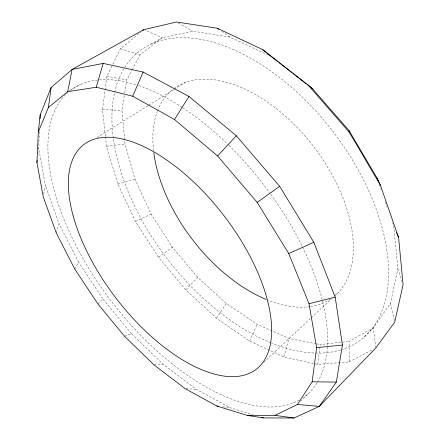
<?xml version="1.0" encoding="UTF-8"?>
<svg xmlns="http://www.w3.org/2000/svg" width="440" height="440" viewBox="0 0 440 440"><rect width="100%" height="100%" fill="white"/><g stroke="black" fill="none" stroke-linecap="round" stroke-linejoin="round"><path stroke-width="0.33" stroke-dasharray="2.2 1.65" d="M105.451 136.752L106.497 146.239L117.865 184.09L135.52 221.546L158.477 257.219L185.79 289.85L216.513 318.23L249.618 341.066L283.861 356.966L317.697 364.414L349.135 361.884L349.157 341.358L373.401 327.784L390.473 303.375L397.881 268.708L393.685 225.781M38.495 149.386L39.424 131.742M37.944 153.978L38.104 152.663M105.375 136.076L102.46 109.648L106.805 76.329L112.558 64.675M317.697 364.414L320.26 344.553L349.157 341.358M316.267 343.772L288.97 338.437L257.158 324.308L226.325 303.54L197.709 277.426L172.337 247.203L151.151 214.077L135.069 179.278L125.015 144.188L121.941 110.413L124.278 95.475M124.707 92.758L126.726 79.86L131.819 70.312M43.698 194.167L45.304 185.075L38.654 148.077M283.861 356.966L288.97 338.437M56.183 232.782L58.993 223.68L45.304 185.075M249.618 341.066L257.158 324.308M112.86 64.059L120.428 48.725L140.608 32.252M132.138 69.713L140.085 54.791L162.283 37.713L192.825 31.152L230.142 37.142L268.296 55.165M74.707 268.939L78.601 262.213L58.993 223.68M216.513 318.23L226.325 303.54M185.79 289.85L197.709 277.426M300.68 401.187L307.61 394.196M364.535 336.732L373.401 327.784L375.661 347.38M263.863 362.186L310.811 318.219M311.311 317.752L331.293 299.041M335.286 295.295L338.283 292.49M97.818 303.848L103.087 299.293L78.601 262.213M158.477 257.219L172.337 247.203M97.004 137.434L148.132 105.606M148.715 105.248L173.701 89.694M174.279 89.331L185.317 82.462M69.443 90.722L80.383 84.48M151.256 44.011L162.283 37.713L145.03 30.19M349.135 361.884L372.713 349.624M135.52 221.546L151.151 214.077M124.581 336.27L131.5 333.668L162.905 364.111L196.262 389.307L230.351 407.786L253.181 414.744M117.865 184.09L135.069 179.278M106.497 146.239L125.015 144.188M154.055 364.969L162.905 364.111M102.46 109.648L121.941 110.413M185.851 388.718L196.262 389.307M222.904 406.808L230.351 407.786M106.805 76.329L126.726 79.86M316.932 343.904L320.26 344.553M120.428 48.725L140.085 54.791M178.321 22.979L192.825 31.152M221.716 31.334L230.142 37.142M103.087 299.293L131.5 333.668M379.363 184.624L381.156 189.772M385.407 201.988L387.195 207.136M392.568 222.569L393.239 224.494M397.881 268.708L402.034 281.49M390.473 303.375L394.383 320.887M330.55 299.019A131.208 76.395 52.5 0 1 310.706 306.504M310.03 306.603A131.208 76.395 52.5 0 1 268.103 300.229M153.577 150.755A131.208 76.395 52.5 0 1 157.284 111.397M157.509 110.797A131.208 76.395 52.5 0 1 173.299 89.04M173.839 88.633A131.208 76.395 52.5 0 1 312.483 145.079A131.208 76.395 52.5 0 1 335.363 295.317M340.472 350.026A181.896 104.489 52.5 0 1 271.766 343.161M271.139 342.909A181.896 104.489 52.5 0 1 113.388 138.666M113.295 137.979A181.896 104.489 52.5 0 1 114.51 92.994M114.659 92.34A181.896 104.489 52.5 0 1 318.973 114.598A181.896 104.489 52.5 0 1 342.452 349.404M299.184 400.142A192.77 95.892 52.5 0 1 110.952 300.74A192.77 95.892 52.5 0 1 65.989 94.221M66.484 93.742A192.77 95.892 52.5 0 1 67.496 92.802M70.703 90.156A192.77 95.892 52.5 0 1 138.039 85.432M138.743 85.663A192.77 95.892 52.5 0 1 182.1 107.327M182.71 107.729A192.77 95.892 52.5 0 1 228.415 144.914M228.921 145.415A192.77 95.892 52.5 0 1 269.649 192.715M270.864 194.398A192.77 95.892 52.5 0 1 317.372 382.448M317.004 383.048A192.77 95.892 52.5 0 1 303.276 397.59"/><path stroke-width="0.66" d="M380.286 184.894L349.135 132.099L349.162 130.785L312.548 88.764L308.336 85.267L262.636 49.583L217.223 28.237L176.583 22L143.798 29.651L72.111 69.432L51.123 87.543L40.221 114.73L38.319 131.972L36.927 162.503L43.236 196.763L56.183 232.782L74.707 268.939L97.818 303.848L124.581 336.27L154.055 364.969L185.202 388.68L216.81 406.005L247.368 415.415L263.621 417.929L294.091 418L319.286 406.401L375.738 348.051L394.675 322.185L403.073 284.686L398.607 237.6L380.286 184.894L377.13 178.195L349.162 130.785M40.029 118.811L40.221 114.73M36.927 162.503L37.163 160.534M247.368 415.415L275.006 415.366L297.445 404.454L312.147 381.827L316.63 347.666L309.012 303.716L288.756 253.578L257.202 202.411L217.591 156.007L174.499 119.504L132.704 96.217L96.234 87.241L67.716 91.707L48.378 107.498L38.319 131.972M48.378 107.498L51.123 87.543M297.445 404.454L319.286 406.401L336.358 382.063L342.419 345.026L335.181 297.116L313.814 242.275L279.664 186.307L236.33 135.79L188.997 96.492L143.121 72.028L103.197 63.415L72.111 69.432L67.716 91.707M96.234 87.241L103.197 63.415M132.704 96.217L143.121 72.028M174.499 119.504L188.997 96.492M217.591 156.007L236.33 135.79M142.731 30.514L143.798 29.651M257.202 202.411L279.664 186.307M288.756 253.578L313.814 242.275M309.012 303.716L335.181 297.116M316.63 347.666L342.419 345.026M312.147 381.827L336.358 382.063M216.81 406.005L218.163 406.181M275.006 415.366L294.091 418M261.663 417.329L263.621 417.929M217.223 28.237L218.906 29.398M277.877 61.694L262.636 49.583M278.96 62.541L291.962 72.688M293.046 73.535L306.048 83.688M307.131 84.535L312.548 88.764M308.336 85.267L349.135 132.099M396.534 232.623L398.607 237.6M377.13 178.195L378.021 180.769M266.211 299.459A131.208 76.395 52.5 0 1 153.83 152.829M73.161 215.881A141.603 67.925 52.5 0 0 245.196 374.869A141.603 67.925 52.5 0 0 191.615 180.092A141.603 67.925 52.5 0 0 73.161 215.881"/></g></svg>
